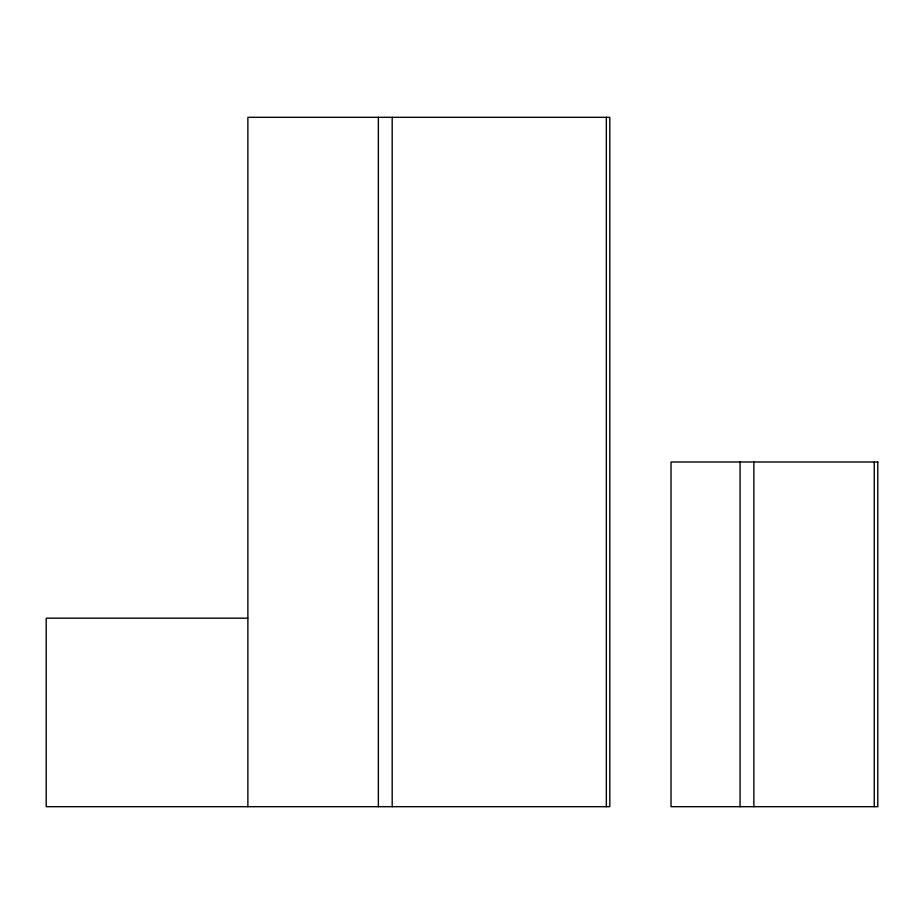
<?xml version="1.0" encoding="UTF-8"?>
<svg xmlns="http://www.w3.org/2000/svg" width="924" height="924" viewBox="0 0 924 924"><rect width="100%" height="100%" fill="white"/><g stroke="black" fill="none" stroke-linecap="round" stroke-linejoin="round"><path stroke-width="1.39" d="M247.771 618.191L46.2 618.191L46.2 806.687L609.817 806.687L609.817 117.313L247.875 117.313L247.875 806.687M874.254 462L874.254 806.687M753.869 462L753.869 806.687M740.066 462L740.066 806.687M606.34 117.313L606.34 806.687M392.192 117.313L392.192 806.687M378.355 117.313L378.355 806.687M877.8 462L671.02 462L671.02 806.687L877.8 806.687L877.8 462"/></g></svg>
